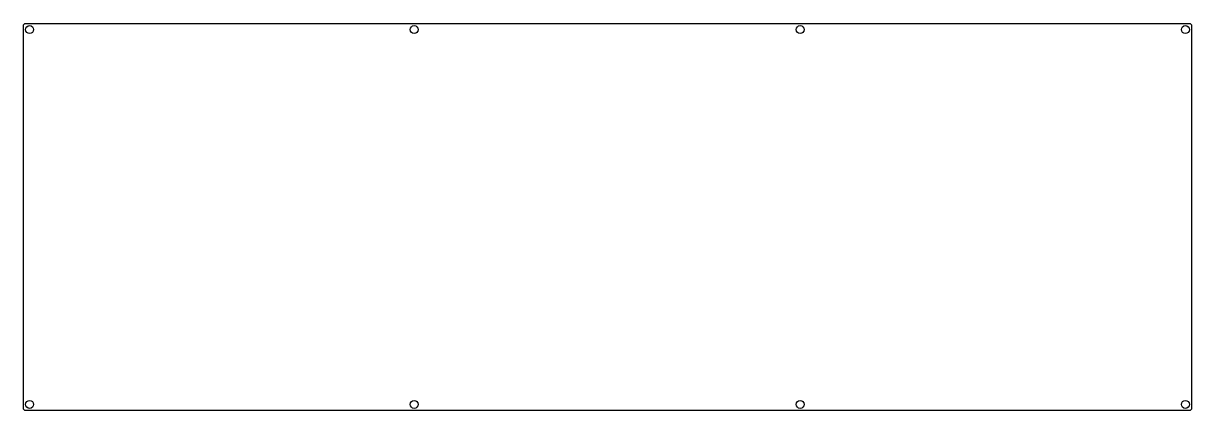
# Model space of a CAD drawing. Header units: millimetres. Extents: x -2 to 369, y -121 to 2.
import ezdxf

# ---------------------------------------------------------------- set-up
doc = ezdxf.new("R2010")
doc.units = ezdxf.units.MM
doc.layers.get('0').update_dxf_attribs({"linetype": 'CONTINUOUS'})

msp = doc.modelspace()

# ---------------------------------------------------------------- linework, layer by layer
msp.add_lwpolyline([(-1.75, 1.02, -0.414214), (-1, 1.77), (367.95, 1.77, -0.414214), (368.7, 1.02), (368.7, -120.28, -0.414214), (367.95, -121.03), (-1, -121.03, -0.414214), (-1.75, -120.28)], format="xyb", close=True)
for centre in [(0.22, -0.19), (122.17, -0.19), (244.56, -0.19), (366.73, -0.19), (0.22, -119.06), (122.17, -119.06), (244.56, -119.06), (366.73, -119.06)]:
    msp.add_circle(centre, 1.25)

doc.saveas('drawing.dxf')
